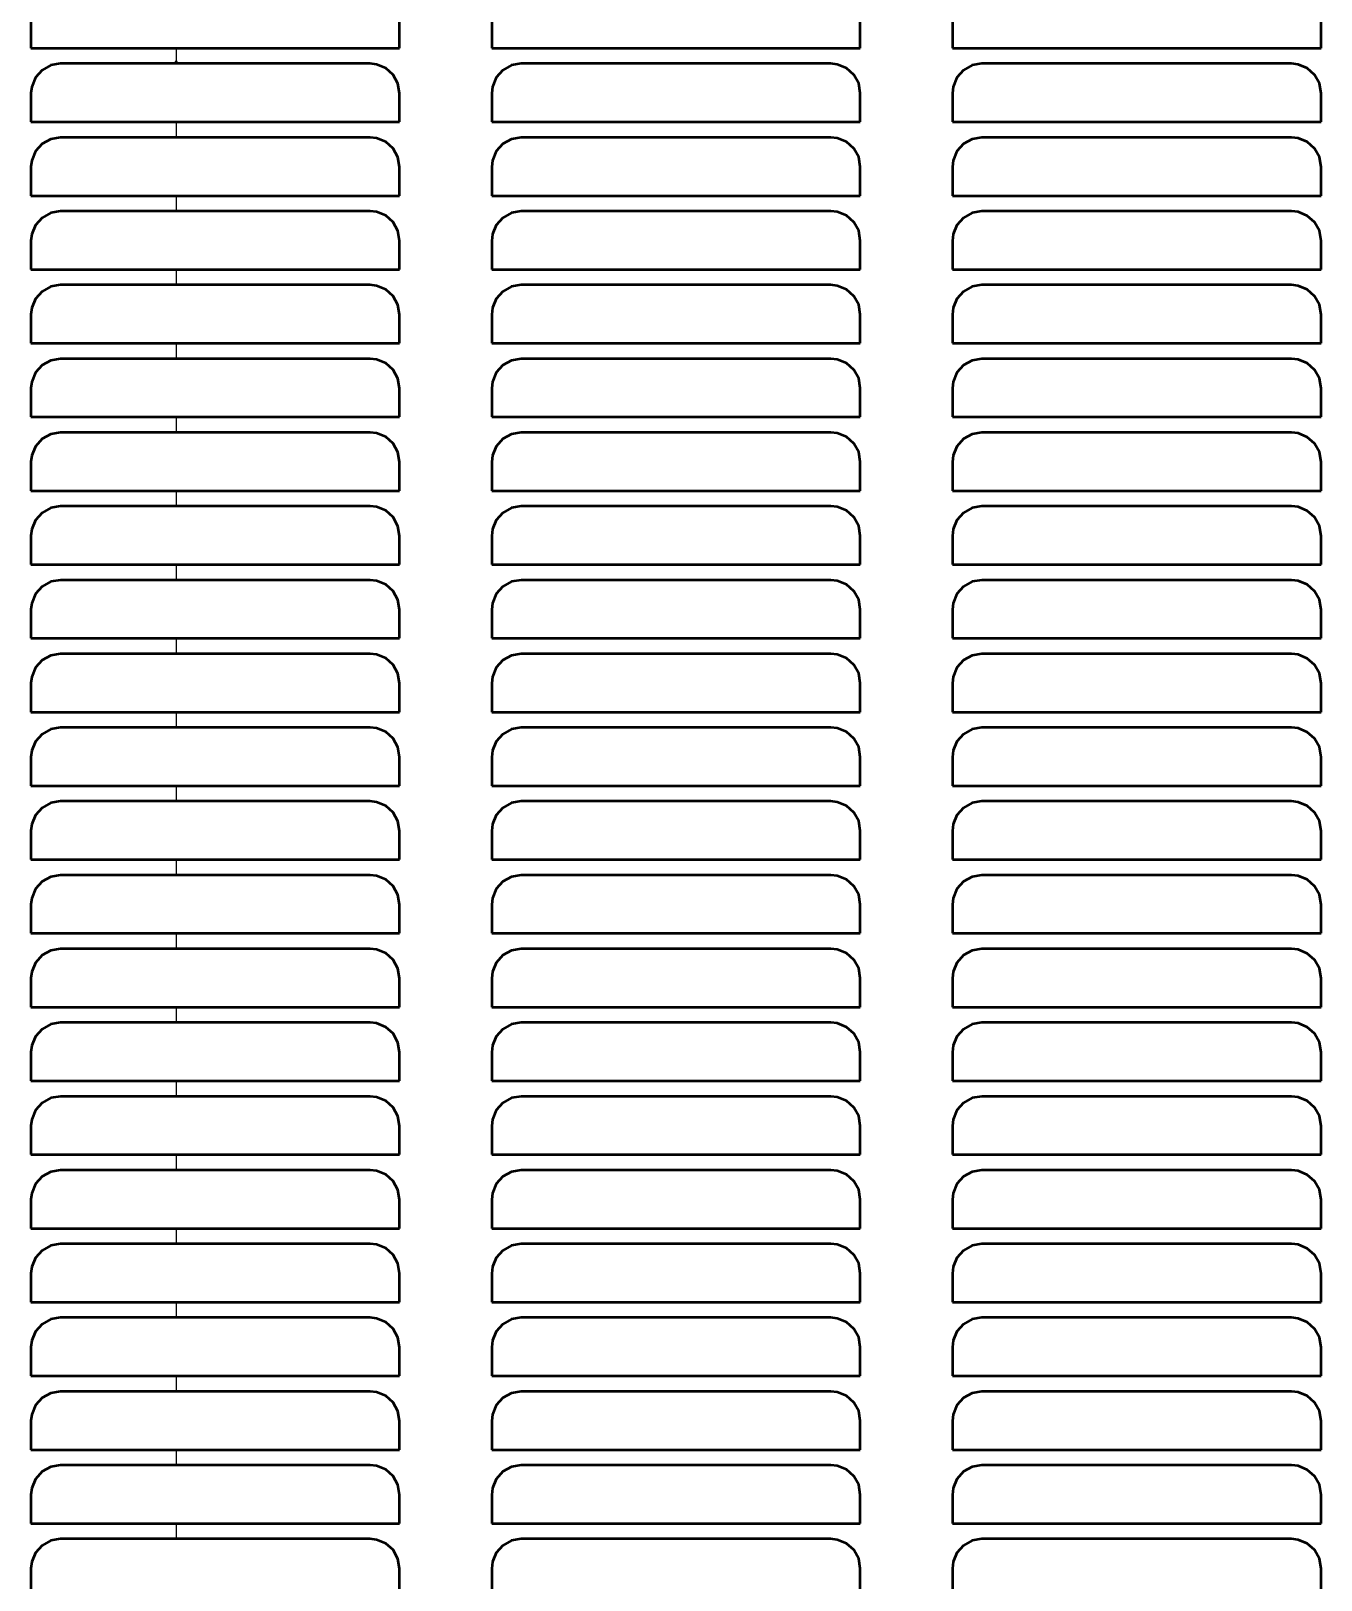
# Model space of a CAD drawing. Header units: inches. Extents: x -0.3 to 35.5, y 0 to 41.5.
# Drawn here: x 16.52 to 25.27, y 10.3 to 20.8 of the extents above; entities that cross this region are included whole.
import ezdxf

# ---------------------------------------------------------------- set-up
doc = ezdxf.new("R2010")
doc.units = ezdxf.units.IN
doc.header["$MEASUREMENT"] = 0
for name, color, linetype, lineweight in [('2d ConnectionPoints', 7, 'Continuous', 50), ('AM_0', 7, 'Continuous', 50), ('AM_4', 3, 'Continuous', 25)]:
    doc.layers.add(name, color=color, linetype=linetype, lineweight=lineweight)

msp = doc.modelspace()

# ---------------------------------------------------------------- linework, layer by layer
at = {"layer": '2d ConnectionPoints'}
msp.add_point((17.5, 20.594), dxfattribs=at)
msp.add_point((17.5, 20.594), dxfattribs=at)
at = {"layer": 'AM_0'}
for p, q in [((16.516, 20.881), (16.516, 20.686)), ((19.016, 20.686), (19.016, 20.881)), ((19.641, 20.881), (19.641, 20.686)), ((22.141, 20.686), (22.141, 20.881)), ((22.766, 20.881), (22.766, 20.686)), ((25.266, 20.686), (25.266, 20.881)), ((16.516, 20.686), (19.016, 20.686)), ((19.641, 20.686), (22.141, 20.686)), ((22.766, 20.686), (25.266, 20.686)), ((18.816, 20.581), (16.716, 20.581)), ((21.941, 20.581), (19.841, 20.581)), ((25.066, 20.581), (22.966, 20.581)), ((16.516, 20.381), (16.516, 20.186)), ((19.016, 20.186), (19.016, 20.381)), ((19.641, 20.381), (19.641, 20.186)), ((22.141, 20.186), (22.141, 20.381)), ((22.766, 20.381), (22.766, 20.186)), ((25.266, 20.186), (25.266, 20.381)), ((16.516, 20.186), (19.016, 20.186)), ((19.641, 20.186), (22.141, 20.186)), ((22.766, 20.186), (25.266, 20.186)), ((18.816, 20.081), (16.716, 20.081)), ((21.941, 20.081), (19.841, 20.081)), ((25.066, 20.081), (22.966, 20.081)), ((16.516, 19.881), (16.516, 19.686)), ((19.016, 19.686), (19.016, 19.881)), ((19.641, 19.881), (19.641, 19.686)), ((22.141, 19.686), (22.141, 19.881)), ((22.766, 19.881), (22.766, 19.686)), ((25.266, 19.686), (25.266, 19.881)), ((16.516, 19.686), (19.016, 19.686)), ((19.641, 19.686), (22.141, 19.686)), ((22.766, 19.686), (25.266, 19.686)), ((18.816, 19.581), (16.716, 19.581)), ((21.941, 19.581), (19.841, 19.581)), ((25.066, 19.581), (22.966, 19.581)), ((16.516, 19.381), (16.516, 19.186)), ((19.016, 19.186), (19.016, 19.381)), ((19.641, 19.381), (19.641, 19.186)), ((22.141, 19.186), (22.141, 19.381)), ((22.766, 19.381), (22.766, 19.186)), ((25.266, 19.186), (25.266, 19.381)), ((16.516, 19.186), (19.016, 19.186)), ((19.641, 19.186), (22.141, 19.186)), ((22.766, 19.186), (25.266, 19.186)), ((18.816, 19.081), (16.716, 19.081)), ((21.941, 19.081), (19.841, 19.081)), ((25.066, 19.081), (22.966, 19.081)), ((16.516, 18.881), (16.516, 18.686)), ((19.016, 18.686), (19.016, 18.881)), ((19.641, 18.881), (19.641, 18.686)), ((22.141, 18.686), (22.141, 18.881)), ((22.766, 18.881), (22.766, 18.686)), ((25.266, 18.686), (25.266, 18.881)), ((16.516, 18.686), (19.016, 18.686)), ((19.641, 18.686), (22.141, 18.686)), ((22.766, 18.686), (25.266, 18.686)), ((18.816, 18.581), (16.716, 18.581)), ((21.941, 18.581), (19.841, 18.581)), ((25.066, 18.581), (22.966, 18.581)), ((16.516, 18.381), (16.516, 18.186)), ((19.016, 18.186), (19.016, 18.381)), ((19.641, 18.381), (19.641, 18.186)), ((22.141, 18.186), (22.141, 18.381)), ((22.766, 18.381), (22.766, 18.186)), ((25.266, 18.186), (25.266, 18.381)), ((16.516, 18.186), (19.016, 18.186)), ((19.641, 18.186), (22.141, 18.186)), ((22.766, 18.186), (25.266, 18.186)), ((18.816, 18.081), (16.716, 18.081)), ((21.941, 18.081), (19.841, 18.081)), ((25.066, 18.081), (22.966, 18.081)), ((16.516, 17.881), (16.516, 17.686)), ((19.016, 17.686), (19.016, 17.881)), ((19.641, 17.881), (19.641, 17.686)), ((22.141, 17.686), (22.141, 17.881)), ((22.766, 17.881), (22.766, 17.686)), ((25.266, 17.686), (25.266, 17.881)), ((16.516, 17.686), (19.016, 17.686)), ((19.641, 17.686), (22.141, 17.686)), ((22.766, 17.686), (25.266, 17.686)), ((18.816, 17.581), (16.716, 17.581)), ((21.941, 17.581), (19.841, 17.581)), ((25.066, 17.581), (22.966, 17.581)), ((16.516, 17.381), (16.516, 17.186)), ((19.016, 17.186), (19.016, 17.381)), ((19.641, 17.381), (19.641, 17.186)), ((22.141, 17.186), (22.141, 17.381)), ((22.766, 17.381), (22.766, 17.186)), ((25.266, 17.186), (25.266, 17.381)), ((16.516, 17.186), (19.016, 17.186)), ((19.641, 17.186), (22.141, 17.186)), ((22.766, 17.186), (25.266, 17.186)), ((18.816, 17.081), (16.716, 17.081)), ((21.941, 17.081), (19.841, 17.081)), ((25.066, 17.081), (22.966, 17.081)), ((16.516, 16.881), (16.516, 16.686)), ((19.016, 16.686), (19.016, 16.881)), ((19.641, 16.881), (19.641, 16.686)), ((22.141, 16.686), (22.141, 16.881)), ((22.766, 16.881), (22.766, 16.686)), ((25.266, 16.686), (25.266, 16.881)), ((16.516, 16.686), (19.016, 16.686)), ((19.641, 16.686), (22.141, 16.686)), ((22.766, 16.686), (25.266, 16.686)), ((18.816, 16.581), (16.716, 16.581)), ((21.941, 16.581), (19.841, 16.581)), ((25.066, 16.581), (22.966, 16.581)), ((16.516, 16.381), (16.516, 16.186)), ((19.016, 16.186), (19.016, 16.381)), ((19.641, 16.381), (19.641, 16.186)), ((22.141, 16.186), (22.141, 16.381)), ((22.766, 16.381), (22.766, 16.186)), ((25.266, 16.186), (25.266, 16.381)), ((16.516, 16.186), (19.016, 16.186)), ((19.641, 16.186), (22.141, 16.186)), ((22.766, 16.186), (25.266, 16.186)), ((18.816, 16.081), (16.716, 16.081)), ((21.941, 16.081), (19.841, 16.081)), ((25.066, 16.081), (22.966, 16.081)), ((16.516, 15.881), (16.516, 15.686)), ((19.016, 15.686), (19.016, 15.881)), ((19.641, 15.881), (19.641, 15.686)), ((22.141, 15.686), (22.141, 15.881)), ((22.766, 15.881), (22.766, 15.686)), ((25.266, 15.686), (25.266, 15.881)), ((16.516, 15.686), (19.016, 15.686)), ((19.641, 15.686), (22.141, 15.686)), ((22.766, 15.686), (25.266, 15.686)), ((18.816, 15.581), (16.716, 15.581)), ((21.941, 15.581), (19.841, 15.581)), ((25.066, 15.581), (22.966, 15.581)), ((16.516, 15.381), (16.516, 15.186)), ((19.016, 15.186), (19.016, 15.381)), ((19.641, 15.381), (19.641, 15.186)), ((22.141, 15.186), (22.141, 15.381)), ((22.766, 15.381), (22.766, 15.186)), ((25.266, 15.186), (25.266, 15.381)), ((16.516, 15.186), (19.016, 15.186)), ((19.641, 15.186), (22.141, 15.186)), ((22.766, 15.186), (25.266, 15.186)), ((18.816, 15.081), (16.716, 15.081)), ((21.941, 15.081), (19.841, 15.081)), ((25.066, 15.081), (22.966, 15.081)), ((16.516, 14.881), (16.516, 14.686)), ((19.016, 14.686), (19.016, 14.881)), ((19.641, 14.881), (19.641, 14.686)), ((22.141, 14.686), (22.141, 14.881)), ((22.766, 14.881), (22.766, 14.686)), ((25.266, 14.686), (25.266, 14.881)), ((16.516, 14.686), (19.016, 14.686)), ((19.641, 14.686), (22.141, 14.686)), ((22.766, 14.686), (25.266, 14.686)), ((18.816, 14.581), (16.716, 14.581)), ((21.941, 14.581), (19.841, 14.581)), ((25.066, 14.581), (22.966, 14.581)), ((16.516, 14.381), (16.516, 14.186)), ((19.016, 14.186), (19.016, 14.381)), ((19.641, 14.381), (19.641, 14.186)), ((22.141, 14.186), (22.141, 14.381)), ((22.766, 14.381), (22.766, 14.186)), ((25.266, 14.186), (25.266, 14.381)), ((16.516, 14.186), (19.016, 14.186)), ((19.641, 14.186), (22.141, 14.186)), ((22.766, 14.186), (25.266, 14.186)), ((18.816, 14.081), (16.716, 14.081)), ((21.941, 14.081), (19.841, 14.081)), ((25.066, 14.081), (22.966, 14.081)), ((16.516, 13.881), (16.516, 13.686)), ((19.016, 13.686), (19.016, 13.881)), ((19.641, 13.881), (19.641, 13.686)), ((22.141, 13.686), (22.141, 13.881)), ((22.766, 13.881), (22.766, 13.686)), ((25.266, 13.686), (25.266, 13.881)), ((16.516, 13.686), (19.016, 13.686)), ((19.641, 13.686), (22.141, 13.686)), ((22.766, 13.686), (25.266, 13.686)), ((18.816, 13.581), (16.716, 13.581)), ((21.941, 13.581), (19.841, 13.581)), ((25.066, 13.581), (22.966, 13.581)), ((16.516, 13.381), (16.516, 13.186)), ((19.016, 13.186), (19.016, 13.381)), ((19.641, 13.381), (19.641, 13.186)), ((22.141, 13.186), (22.141, 13.381)), ((22.766, 13.381), (22.766, 13.186)), ((25.266, 13.186), (25.266, 13.381)), ((16.516, 13.186), (19.016, 13.186)), ((19.641, 13.186), (22.141, 13.186)), ((22.766, 13.186), (25.266, 13.186)), ((18.816, 13.081), (16.716, 13.081)), ((21.941, 13.081), (19.841, 13.081)), ((25.066, 13.081), (22.966, 13.081)), ((16.516, 12.881), (16.516, 12.686)), ((19.016, 12.686), (19.016, 12.881)), ((19.641, 12.881), (19.641, 12.686)), ((22.141, 12.686), (22.141, 12.881)), ((22.766, 12.881), (22.766, 12.686)), ((25.266, 12.686), (25.266, 12.881)), ((16.516, 12.686), (19.016, 12.686)), ((19.641, 12.686), (22.141, 12.686)), ((22.766, 12.686), (25.266, 12.686)), ((18.816, 12.581), (16.716, 12.581)), ((21.941, 12.581), (19.841, 12.581)), ((25.066, 12.581), (22.966, 12.581)), ((16.516, 12.381), (16.516, 12.186)), ((19.016, 12.186), (19.016, 12.381)), ((19.641, 12.381), (19.641, 12.186)), ((22.141, 12.186), (22.141, 12.381)), ((22.766, 12.381), (22.766, 12.186)), ((25.266, 12.186), (25.266, 12.381)), ((16.516, 12.186), (19.016, 12.186)), ((19.641, 12.186), (22.141, 12.186)), ((22.766, 12.186), (25.266, 12.186)), ((18.816, 12.081), (16.716, 12.081)), ((21.941, 12.081), (19.841, 12.081)), ((25.066, 12.081), (22.966, 12.081)), ((16.516, 11.881), (16.516, 11.686)), ((19.016, 11.686), (19.016, 11.881)), ((19.641, 11.881), (19.641, 11.686)), ((22.141, 11.686), (22.141, 11.881)), ((22.766, 11.881), (22.766, 11.686)), ((25.266, 11.686), (25.266, 11.881)), ((16.516, 11.686), (19.016, 11.686)), ((19.641, 11.686), (22.141, 11.686)), ((22.766, 11.686), (25.266, 11.686)), ((18.816, 11.581), (16.716, 11.581)), ((21.941, 11.581), (19.841, 11.581)), ((25.066, 11.581), (22.966, 11.581)), ((16.516, 11.381), (16.516, 11.186)), ((19.016, 11.186), (19.016, 11.381)), ((19.641, 11.381), (19.641, 11.186)), ((22.141, 11.186), (22.141, 11.381)), ((22.766, 11.381), (22.766, 11.186)), ((25.266, 11.186), (25.266, 11.381)), ((16.516, 11.186), (19.016, 11.186)), ((19.641, 11.186), (22.141, 11.186)), ((22.766, 11.186), (25.266, 11.186)), ((18.816, 11.081), (16.716, 11.081)), ((21.941, 11.081), (19.841, 11.081)), ((25.066, 11.081), (22.966, 11.081)), ((16.516, 10.881), (16.516, 10.686)), ((19.016, 10.686), (19.016, 10.881)), ((19.641, 10.881), (19.641, 10.686)), ((22.141, 10.686), (22.141, 10.881)), ((22.766, 10.881), (22.766, 10.686)), ((25.266, 10.686), (25.266, 10.881)), ((16.516, 10.686), (19.016, 10.686)), ((19.641, 10.686), (22.141, 10.686)), ((22.766, 10.686), (25.266, 10.686)), ((18.816, 10.581), (16.716, 10.581)), ((21.941, 10.581), (19.841, 10.581)), ((25.066, 10.581), (22.966, 10.581)), ((16.516, 10.381), (16.516, 10.186)), ((19.016, 10.186), (19.016, 10.381)), ((19.641, 10.381), (19.641, 10.186)), ((22.141, 10.186), (22.141, 10.381)), ((22.766, 10.381), (22.766, 10.186)), ((25.266, 10.186), (25.266, 10.381))]:
    msp.add_line(p, q, dxfattribs=at)
for points in [[(16.716, 20.581), (16.65, 20.57), (16.591, 20.537), (16.546, 20.487), (16.521, 20.425), (16.516, 20.381)], [(19.016, 20.381), (19.005, 20.447), (18.972, 20.506), (18.922, 20.551), (18.86, 20.576), (18.816, 20.581)], [(19.841, 20.581), (19.775, 20.57), (19.716, 20.537), (19.671, 20.487), (19.646, 20.425), (19.641, 20.381)], [(22.141, 20.381), (22.13, 20.447), (22.097, 20.506), (22.047, 20.551), (21.985, 20.576), (21.941, 20.581)], [(22.966, 20.581), (22.9, 20.57), (22.841, 20.537), (22.796, 20.487), (22.771, 20.425), (22.766, 20.381)], [(25.266, 20.381), (25.255, 20.447), (25.222, 20.506), (25.172, 20.55), (25.11, 20.576), (25.066, 20.581)], [(16.716, 20.081), (16.65, 20.07), (16.591, 20.037), (16.546, 19.987), (16.521, 19.925), (16.516, 19.881)], [(19.016, 19.881), (19.005, 19.947), (18.972, 20.006), (18.922, 20.051), (18.86, 20.076), (18.816, 20.081)], [(19.841, 20.081), (19.775, 20.07), (19.716, 20.037), (19.671, 19.987), (19.646, 19.925), (19.641, 19.881)], [(22.141, 19.881), (22.13, 19.947), (22.097, 20.006), (22.047, 20.051), (21.985, 20.076), (21.941, 20.081)], [(22.966, 20.081), (22.9, 20.07), (22.841, 20.037), (22.796, 19.987), (22.771, 19.925), (22.766, 19.881)], [(25.266, 19.881), (25.255, 19.947), (25.222, 20.006), (25.172, 20.05), (25.11, 20.076), (25.066, 20.081)], [(16.716, 19.581), (16.65, 19.57), (16.591, 19.537), (16.546, 19.487), (16.521, 19.425), (16.516, 19.381)], [(19.016, 19.381), (19.005, 19.447), (18.972, 19.506), (18.922, 19.551), (18.86, 19.576), (18.816, 19.581)], [(19.841, 19.581), (19.775, 19.57), (19.716, 19.537), (19.671, 19.487), (19.646, 19.425), (19.641, 19.381)], [(22.141, 19.381), (22.13, 19.447), (22.097, 19.506), (22.047, 19.551), (21.985, 19.576), (21.941, 19.581)], [(22.966, 19.581), (22.9, 19.57), (22.841, 19.537), (22.796, 19.487), (22.771, 19.425), (22.766, 19.381)], [(25.266, 19.381), (25.255, 19.447), (25.222, 19.506), (25.172, 19.55), (25.11, 19.576), (25.066, 19.581)], [(16.716, 19.081), (16.65, 19.07), (16.591, 19.037), (16.546, 18.987), (16.521, 18.925), (16.516, 18.881)], [(19.016, 18.881), (19.005, 18.947), (18.972, 19.006), (18.922, 19.051), (18.86, 19.076), (18.816, 19.081)], [(19.841, 19.081), (19.775, 19.07), (19.716, 19.037), (19.671, 18.987), (19.646, 18.925), (19.641, 18.881)], [(22.141, 18.881), (22.13, 18.947), (22.097, 19.006), (22.047, 19.051), (21.985, 19.076), (21.941, 19.081)], [(22.966, 19.081), (22.9, 19.07), (22.841, 19.037), (22.796, 18.987), (22.771, 18.925), (22.766, 18.881)], [(25.266, 18.881), (25.255, 18.947), (25.222, 19.006), (25.172, 19.05), (25.11, 19.076), (25.066, 19.081)], [(16.716, 18.581), (16.65, 18.57), (16.591, 18.537), (16.546, 18.487), (16.521, 18.425), (16.516, 18.381)], [(19.016, 18.381), (19.005, 18.447), (18.972, 18.506), (18.922, 18.551), (18.86, 18.576), (18.816, 18.581)], [(19.841, 18.581), (19.775, 18.57), (19.716, 18.537), (19.671, 18.487), (19.646, 18.425), (19.641, 18.381)], [(22.141, 18.381), (22.13, 18.447), (22.097, 18.506), (22.047, 18.551), (21.985, 18.576), (21.941, 18.581)], [(22.966, 18.581), (22.9, 18.57), (22.841, 18.537), (22.796, 18.487), (22.771, 18.425), (22.766, 18.381)], [(25.266, 18.381), (25.255, 18.447), (25.222, 18.506), (25.172, 18.55), (25.11, 18.576), (25.066, 18.581)], [(16.716, 18.081), (16.65, 18.07), (16.591, 18.037), (16.546, 17.987), (16.521, 17.925), (16.516, 17.881)], [(19.016, 17.881), (19.005, 17.947), (18.972, 18.006), (18.922, 18.051), (18.86, 18.076), (18.816, 18.081)], [(19.841, 18.081), (19.775, 18.07), (19.716, 18.037), (19.671, 17.987), (19.646, 17.925), (19.641, 17.881)], [(22.141, 17.881), (22.13, 17.947), (22.097, 18.006), (22.047, 18.051), (21.985, 18.076), (21.941, 18.081)], [(22.966, 18.081), (22.9, 18.07), (22.841, 18.037), (22.796, 17.987), (22.771, 17.925), (22.766, 17.881)], [(25.266, 17.881), (25.255, 17.947), (25.222, 18.006), (25.172, 18.05), (25.11, 18.076), (25.066, 18.081)], [(16.716, 17.581), (16.65, 17.57), (16.591, 17.537), (16.546, 17.487), (16.521, 17.425), (16.516, 17.381)], [(19.016, 17.381), (19.005, 17.447), (18.972, 17.506), (18.922, 17.551), (18.86, 17.576), (18.816, 17.581)], [(19.841, 17.581), (19.775, 17.57), (19.716, 17.537), (19.671, 17.487), (19.646, 17.425), (19.641, 17.381)], [(22.141, 17.381), (22.13, 17.447), (22.097, 17.506), (22.047, 17.551), (21.985, 17.576), (21.941, 17.581)], [(22.966, 17.581), (22.9, 17.57), (22.841, 17.537), (22.796, 17.487), (22.771, 17.425), (22.766, 17.381)], [(25.266, 17.381), (25.255, 17.447), (25.222, 17.506), (25.172, 17.55), (25.11, 17.576), (25.066, 17.581)], [(16.716, 17.081), (16.65, 17.07), (16.591, 17.037), (16.546, 16.987), (16.521, 16.925), (16.516, 16.881)], [(19.016, 16.881), (19.005, 16.947), (18.972, 17.006), (18.922, 17.051), (18.86, 17.076), (18.816, 17.081)], [(19.841, 17.081), (19.775, 17.07), (19.716, 17.037), (19.671, 16.987), (19.646, 16.925), (19.641, 16.881)], [(22.141, 16.881), (22.13, 16.947), (22.097, 17.006), (22.047, 17.051), (21.985, 17.076), (21.941, 17.081)], [(22.966, 17.081), (22.9, 17.07), (22.841, 17.037), (22.796, 16.987), (22.771, 16.925), (22.766, 16.881)], [(25.266, 16.881), (25.255, 16.947), (25.222, 17.006), (25.172, 17.05), (25.11, 17.076), (25.066, 17.081)], [(16.716, 16.581), (16.65, 16.57), (16.591, 16.537), (16.546, 16.487), (16.521, 16.425), (16.516, 16.381)], [(19.016, 16.381), (19.005, 16.447), (18.972, 16.506), (18.922, 16.551), (18.86, 16.576), (18.816, 16.581)], [(19.841, 16.581), (19.775, 16.57), (19.716, 16.537), (19.671, 16.487), (19.646, 16.425), (19.641, 16.381)], [(22.141, 16.381), (22.13, 16.447), (22.097, 16.506), (22.047, 16.551), (21.985, 16.576), (21.941, 16.581)], [(22.966, 16.581), (22.9, 16.57), (22.841, 16.537), (22.796, 16.487), (22.771, 16.425), (22.766, 16.381)], [(25.266, 16.381), (25.255, 16.447), (25.222, 16.506), (25.172, 16.55), (25.11, 16.576), (25.066, 16.581)], [(16.716, 16.081), (16.65, 16.07), (16.591, 16.037), (16.546, 15.987), (16.521, 15.925), (16.516, 15.881)], [(19.016, 15.881), (19.005, 15.947), (18.972, 16.006), (18.922, 16.051), (18.86, 16.076), (18.816, 16.081)], [(19.841, 16.081), (19.775, 16.07), (19.716, 16.037), (19.671, 15.987), (19.646, 15.925), (19.641, 15.881)], [(22.141, 15.881), (22.13, 15.947), (22.097, 16.006), (22.047, 16.051), (21.985, 16.076), (21.941, 16.081)], [(22.966, 16.081), (22.9, 16.07), (22.841, 16.037), (22.796, 15.987), (22.771, 15.925), (22.766, 15.881)], [(25.266, 15.881), (25.255, 15.947), (25.222, 16.006), (25.172, 16.05), (25.11, 16.076), (25.066, 16.081)], [(16.716, 15.581), (16.65, 15.57), (16.591, 15.537), (16.546, 15.487), (16.521, 15.425), (16.516, 15.381)], [(19.016, 15.381), (19.005, 15.447), (18.972, 15.506), (18.922, 15.551), (18.86, 15.576), (18.816, 15.581)], [(19.841, 15.581), (19.775, 15.57), (19.716, 15.537), (19.671, 15.487), (19.646, 15.425), (19.641, 15.381)], [(22.141, 15.381), (22.13, 15.447), (22.097, 15.506), (22.047, 15.551), (21.985, 15.576), (21.941, 15.581)], [(22.966, 15.581), (22.9, 15.57), (22.841, 15.537), (22.796, 15.487), (22.771, 15.425), (22.766, 15.381)], [(25.266, 15.381), (25.255, 15.447), (25.222, 15.506), (25.172, 15.55), (25.11, 15.576), (25.066, 15.581)], [(16.716, 15.081), (16.65, 15.07), (16.591, 15.037), (16.546, 14.987), (16.521, 14.925), (16.516, 14.881)], [(19.016, 14.881), (19.005, 14.947), (18.972, 15.006), (18.922, 15.051), (18.86, 15.076), (18.816, 15.081)], [(19.841, 15.081), (19.775, 15.07), (19.716, 15.037), (19.671, 14.987), (19.646, 14.925), (19.641, 14.881)], [(22.141, 14.881), (22.13, 14.947), (22.097, 15.006), (22.047, 15.051), (21.985, 15.076), (21.941, 15.081)], [(22.966, 15.081), (22.9, 15.07), (22.841, 15.037), (22.796, 14.987), (22.771, 14.925), (22.766, 14.881)], [(25.266, 14.881), (25.255, 14.947), (25.222, 15.006), (25.172, 15.05), (25.11, 15.076), (25.066, 15.081)], [(16.716, 14.581), (16.65, 14.57), (16.591, 14.537), (16.546, 14.487), (16.521, 14.425), (16.516, 14.381)], [(19.016, 14.381), (19.005, 14.447), (18.972, 14.506), (18.922, 14.551), (18.86, 14.576), (18.816, 14.581)], [(19.841, 14.581), (19.775, 14.57), (19.716, 14.537), (19.671, 14.487), (19.646, 14.425), (19.641, 14.381)], [(22.141, 14.381), (22.13, 14.447), (22.097, 14.506), (22.047, 14.551), (21.985, 14.576), (21.941, 14.581)], [(22.966, 14.581), (22.9, 14.57), (22.841, 14.537), (22.796, 14.487), (22.771, 14.425), (22.766, 14.381)], [(25.266, 14.381), (25.255, 14.447), (25.222, 14.506), (25.172, 14.55), (25.11, 14.576), (25.066, 14.581)], [(16.716, 14.081), (16.65, 14.07), (16.591, 14.037), (16.546, 13.987), (16.521, 13.925), (16.516, 13.881)], [(19.016, 13.881), (19.005, 13.947), (18.972, 14.006), (18.922, 14.051), (18.86, 14.076), (18.816, 14.081)], [(19.841, 14.081), (19.775, 14.07), (19.716, 14.037), (19.671, 13.987), (19.646, 13.925), (19.641, 13.881)], [(22.141, 13.881), (22.13, 13.947), (22.097, 14.006), (22.047, 14.051), (21.985, 14.076), (21.941, 14.081)], [(22.966, 14.081), (22.9, 14.07), (22.841, 14.037), (22.796, 13.987), (22.771, 13.925), (22.766, 13.881)], [(25.266, 13.881), (25.255, 13.947), (25.222, 14.006), (25.172, 14.05), (25.11, 14.076), (25.066, 14.081)], [(16.716, 13.581), (16.65, 13.57), (16.591, 13.537), (16.546, 13.487), (16.521, 13.425), (16.516, 13.381)], [(19.016, 13.381), (19.005, 13.447), (18.972, 13.506), (18.922, 13.551), (18.86, 13.576), (18.816, 13.581)], [(19.841, 13.581), (19.775, 13.57), (19.716, 13.537), (19.671, 13.487), (19.646, 13.425), (19.641, 13.381)], [(22.141, 13.381), (22.13, 13.447), (22.097, 13.506), (22.047, 13.551), (21.985, 13.576), (21.941, 13.581)], [(22.966, 13.581), (22.9, 13.57), (22.841, 13.537), (22.796, 13.487), (22.771, 13.425), (22.766, 13.381)], [(25.266, 13.381), (25.255, 13.447), (25.222, 13.506), (25.172, 13.55), (25.11, 13.576), (25.066, 13.581)], [(16.716, 13.081), (16.65, 13.07), (16.591, 13.037), (16.546, 12.987), (16.521, 12.925), (16.516, 12.881)], [(19.016, 12.881), (19.005, 12.947), (18.972, 13.006), (18.922, 13.051), (18.86, 13.076), (18.816, 13.081)], [(19.841, 13.081), (19.775, 13.07), (19.716, 13.037), (19.671, 12.987), (19.646, 12.925), (19.641, 12.881)], [(22.141, 12.881), (22.13, 12.947), (22.097, 13.006), (22.047, 13.051), (21.985, 13.076), (21.941, 13.081)], [(22.966, 13.081), (22.9, 13.07), (22.841, 13.037), (22.796, 12.987), (22.771, 12.925), (22.766, 12.881)], [(25.266, 12.881), (25.255, 12.947), (25.222, 13.006), (25.172, 13.05), (25.11, 13.076), (25.066, 13.081)], [(16.716, 12.581), (16.65, 12.57), (16.591, 12.537), (16.546, 12.487), (16.521, 12.425), (16.516, 12.381)], [(19.016, 12.381), (19.005, 12.447), (18.972, 12.506), (18.922, 12.551), (18.86, 12.576), (18.816, 12.581)], [(19.841, 12.581), (19.775, 12.57), (19.716, 12.537), (19.671, 12.487), (19.646, 12.425), (19.641, 12.381)], [(22.141, 12.381), (22.13, 12.447), (22.097, 12.506), (22.047, 12.551), (21.985, 12.576), (21.941, 12.581)], [(22.966, 12.581), (22.9, 12.57), (22.841, 12.537), (22.796, 12.487), (22.771, 12.425), (22.766, 12.381)], [(25.266, 12.381), (25.255, 12.447), (25.222, 12.506), (25.172, 12.55), (25.11, 12.576), (25.066, 12.581)], [(16.716, 12.081), (16.65, 12.07), (16.591, 12.037), (16.546, 11.987), (16.521, 11.925), (16.516, 11.881)], [(19.016, 11.881), (19.005, 11.947), (18.972, 12.006), (18.922, 12.051), (18.86, 12.076), (18.816, 12.081)], [(19.841, 12.081), (19.775, 12.07), (19.716, 12.037), (19.671, 11.987), (19.646, 11.925), (19.641, 11.881)], [(22.141, 11.881), (22.13, 11.947), (22.097, 12.006), (22.047, 12.051), (21.985, 12.076), (21.941, 12.081)], [(22.966, 12.081), (22.9, 12.07), (22.841, 12.037), (22.796, 11.987), (22.771, 11.925), (22.766, 11.881)], [(25.266, 11.881), (25.255, 11.947), (25.222, 12.006), (25.172, 12.05), (25.11, 12.076), (25.066, 12.081)], [(16.716, 11.581), (16.65, 11.57), (16.591, 11.537), (16.546, 11.487), (16.521, 11.425), (16.516, 11.381)], [(19.016, 11.381), (19.005, 11.447), (18.972, 11.506), (18.922, 11.551), (18.86, 11.576), (18.816, 11.581)], [(19.841, 11.581), (19.775, 11.57), (19.716, 11.537), (19.671, 11.487), (19.646, 11.425), (19.641, 11.381)], [(22.141, 11.381), (22.13, 11.447), (22.097, 11.506), (22.047, 11.551), (21.985, 11.576), (21.941, 11.581)], [(22.966, 11.581), (22.9, 11.57), (22.841, 11.537), (22.796, 11.487), (22.771, 11.425), (22.766, 11.381)], [(25.266, 11.381), (25.255, 11.447), (25.222, 11.506), (25.172, 11.55), (25.11, 11.576), (25.066, 11.581)], [(16.716, 11.081), (16.65, 11.07), (16.591, 11.037), (16.546, 10.987), (16.521, 10.925), (16.516, 10.881)], [(19.016, 10.881), (19.005, 10.947), (18.972, 11.006), (18.922, 11.051), (18.86, 11.076), (18.816, 11.081)], [(19.841, 11.081), (19.775, 11.07), (19.716, 11.037), (19.671, 10.987), (19.646, 10.925), (19.641, 10.881)], [(22.141, 10.881), (22.13, 10.947), (22.097, 11.006), (22.047, 11.051), (21.985, 11.076), (21.941, 11.081)], [(22.966, 11.081), (22.9, 11.07), (22.841, 11.037), (22.796, 10.987), (22.771, 10.925), (22.766, 10.881)], [(25.266, 10.881), (25.255, 10.947), (25.222, 11.006), (25.172, 11.05), (25.11, 11.076), (25.066, 11.081)], [(16.716, 10.581), (16.65, 10.57), (16.591, 10.537), (16.546, 10.487), (16.521, 10.425), (16.516, 10.381)], [(19.016, 10.381), (19.005, 10.447), (18.972, 10.506), (18.922, 10.551), (18.86, 10.576), (18.816, 10.581)], [(19.841, 10.581), (19.775, 10.57), (19.716, 10.537), (19.671, 10.487), (19.646, 10.425), (19.641, 10.381)], [(22.141, 10.381), (22.13, 10.447), (22.097, 10.506), (22.047, 10.551), (21.985, 10.576), (21.941, 10.581)], [(22.966, 10.581), (22.9, 10.57), (22.841, 10.537), (22.796, 10.487), (22.771, 10.425), (22.766, 10.381)], [(25.266, 10.381), (25.255, 10.447), (25.222, 10.506), (25.172, 10.55), (25.11, 10.576), (25.066, 10.581)]]:
    msp.add_lwpolyline(points, dxfattribs=at)
at = {"layer": 'AM_4'}
for p, q in [((17.5, 20.686), (17.5, 20.581)), ((17.5, 20.186), (17.5, 20.081)), ((17.5, 19.686), (17.5, 19.581)), ((17.5, 19.186), (17.5, 19.081)), ((17.5, 18.686), (17.5, 18.581)), ((17.5, 18.186), (17.5, 18.081)), ((17.5, 17.686), (17.5, 17.581)), ((17.5, 17.186), (17.5, 17.081)), ((17.5, 16.686), (17.5, 16.581)), ((17.5, 16.186), (17.5, 16.081)), ((17.5, 15.686), (17.5, 15.581)), ((17.5, 15.186), (17.5, 15.081)), ((17.5, 14.686), (17.5, 14.581)), ((17.5, 14.186), (17.5, 14.081)), ((17.5, 13.686), (17.5, 13.581)), ((17.5, 13.186), (17.5, 13.081)), ((17.5, 12.686), (17.5, 12.581)), ((17.5, 12.186), (17.5, 12.081)), ((17.5, 11.686), (17.5, 11.581)), ((17.5, 11.186), (17.5, 11.081)), ((17.5, 10.686), (17.5, 10.581))]:
    msp.add_line(p, q, dxfattribs=at)

doc.saveas('drawing.dxf')
